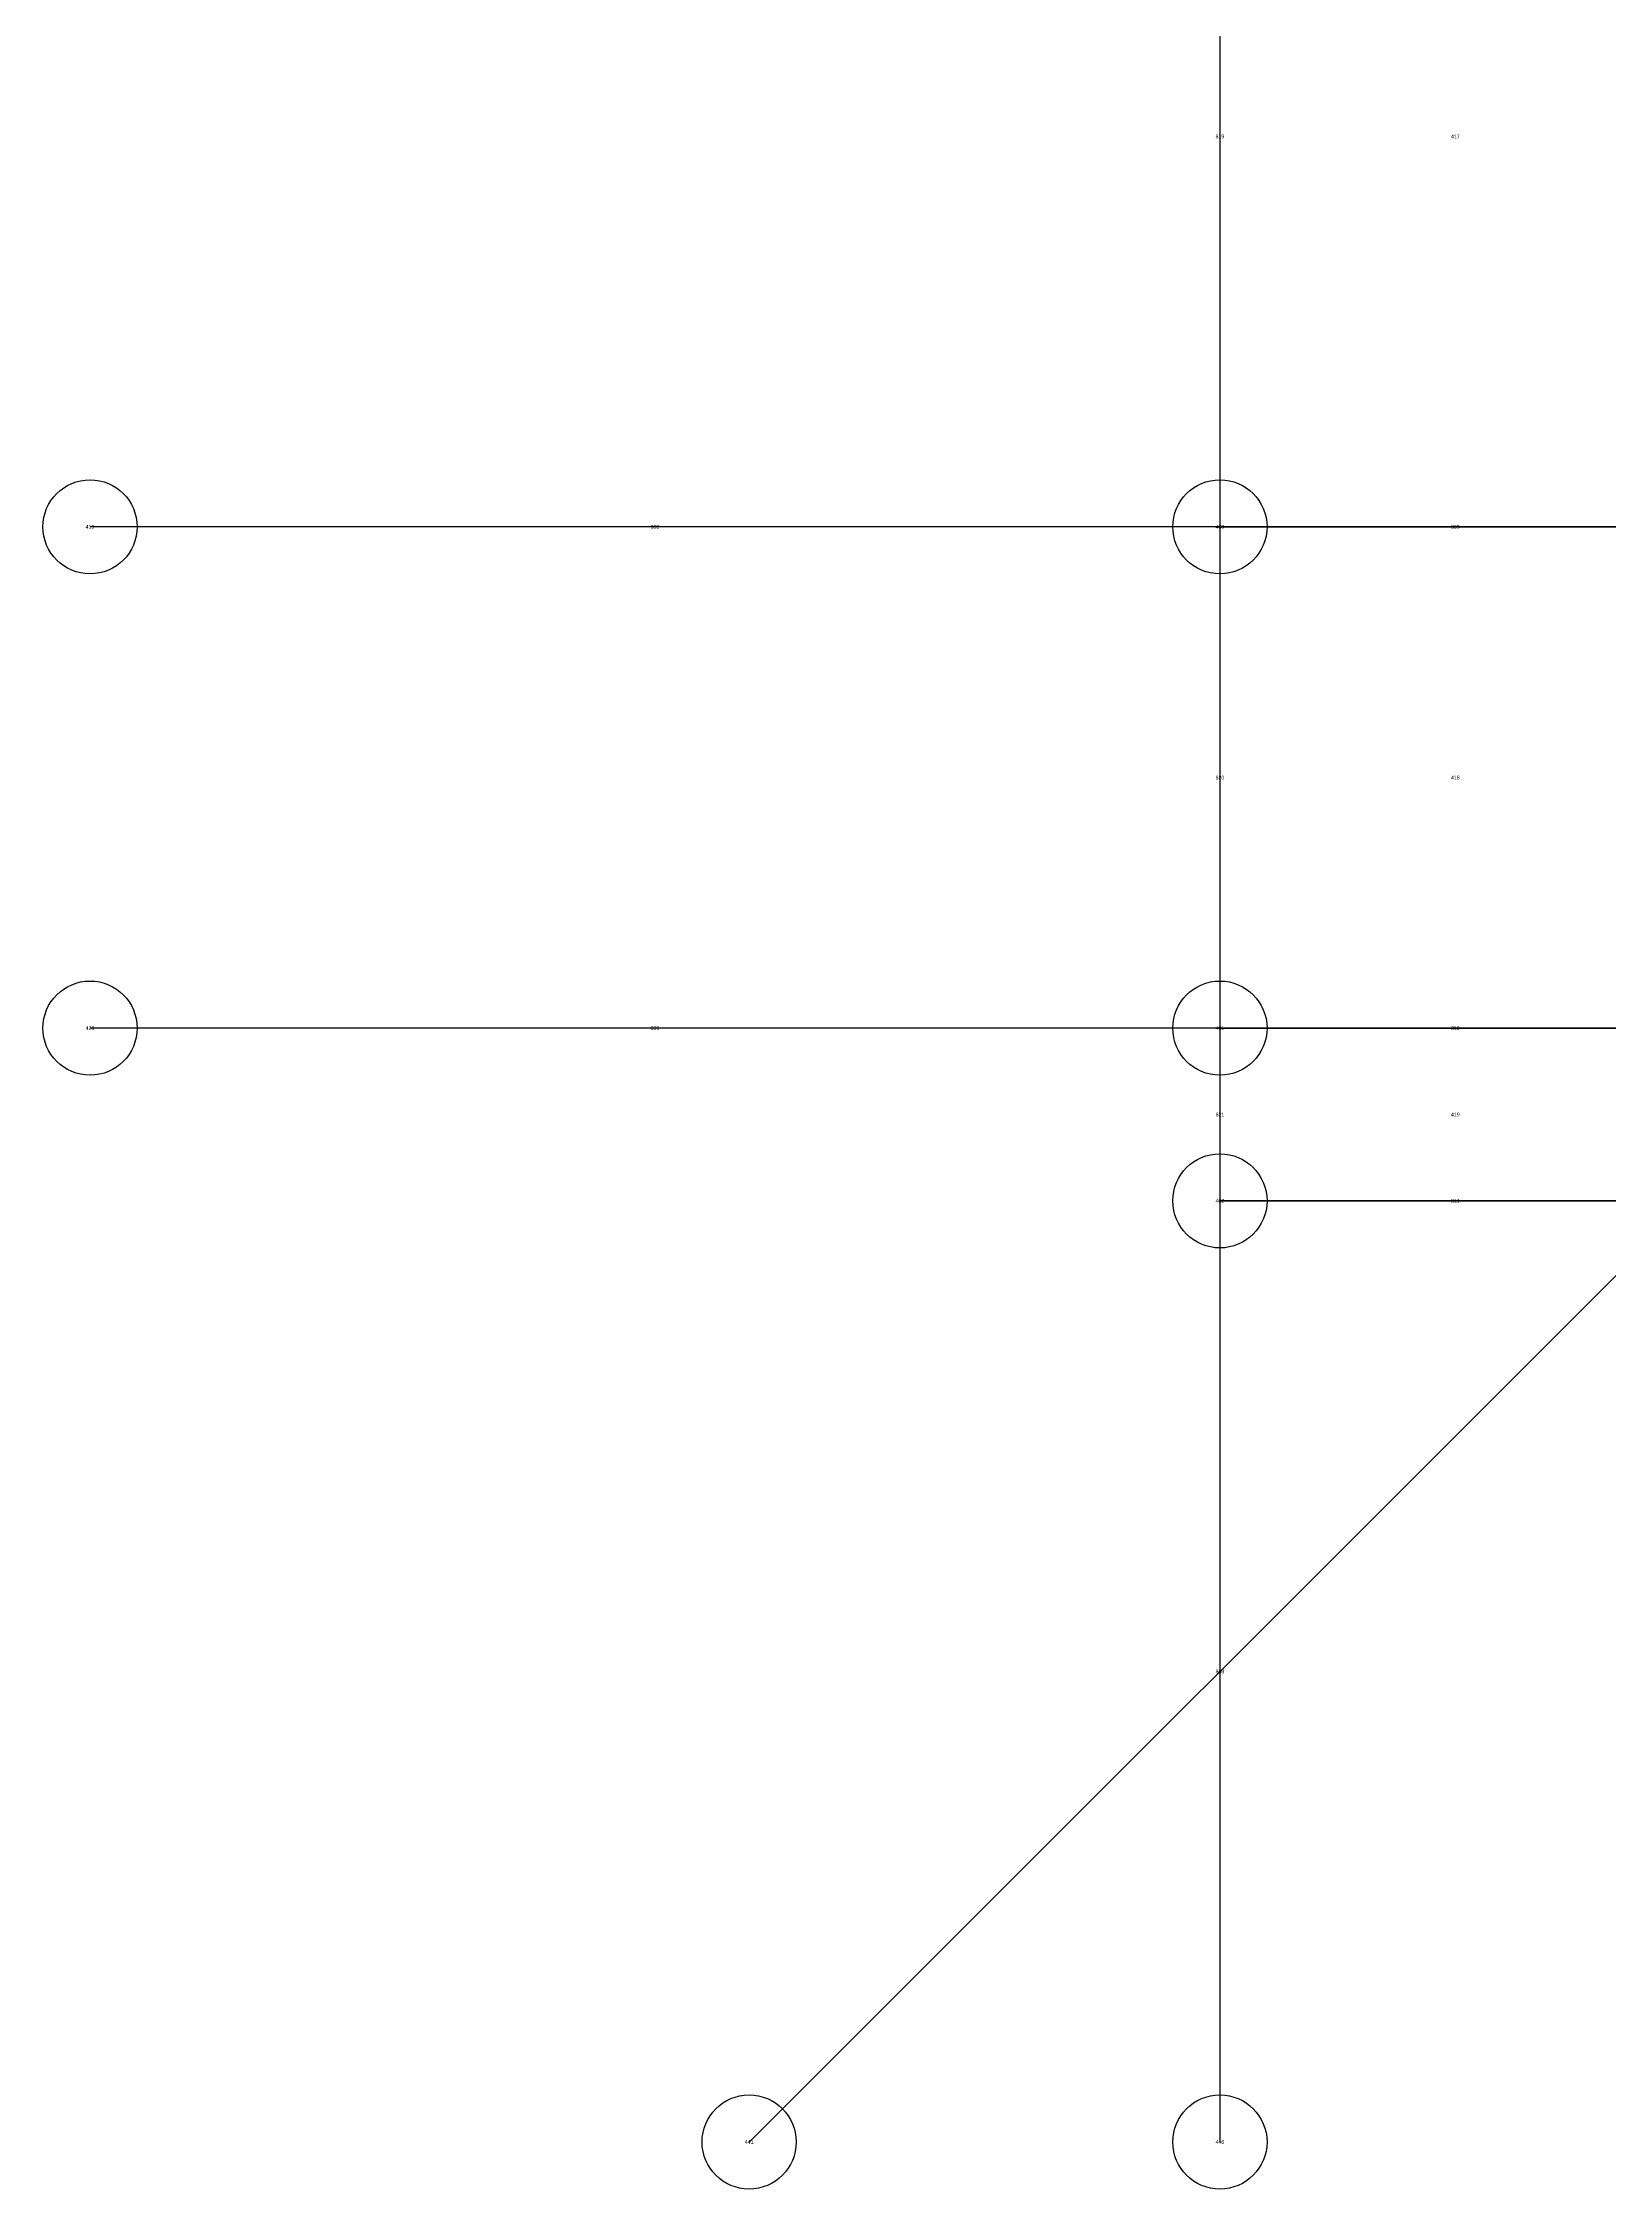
# Model space of a CAD drawing. Extents: x -2.75 to 2.75, y -2.5 to 2.5.
# Drawn here: x -2.75 to -1.918, y -2.4 to -1.26 of the extents above; entities that cross this region are included whole.
import ezdxf
from ezdxf.enums import TextEntityAlignment as Align

# ---------------------------------------------------------------- set-up
doc = ezdxf.new("R2010")
doc.units = 0
doc.header["$MEASUREMENT"] = 0
doc.header["$PDMODE"] = 33
doc.header["$PDSIZE"] = 0.05
for name, color, linetype in [('BRANCHE ESTERNO', 1, 'Continuous'), ('BRANCHE INTERNO', 7, 'Continuous'), ('BRANCHES-Index', 7, 'Continuous'), ('Faces', 7, 'Continuous'), ('Faces-Index', 7, 'Continuous'), ('NODI-Index', 7, 'Continuous'), ('NODO ESTERNO ZMINIMO', 4, 'Continuous'), ('NODO INTRADOSSO INTERNO', 7, 'Continuous')]:
    doc.layers.add(name, color=color, linetype=linetype)

msp = doc.modelspace()

# ---------------------------------------------------------------- linework, layer by layer
at = {"layer": 'BRANCHE ESTERNO'}
for p, q in [((-2.125, -1.5169, 1.1021), (-2.725, -1.5169, 1.2271)), ((-2.125, -1.7832, 0.5794), (-2.725, -1.7832, 0.7044)), ((-1.875, -1.875, 0), (-2.375, -2.375, -10)), ((-2.125, -1.875, 0), (-2.125, -2.375, -10))]:
    msp.add_line(p, q, dxfattribs=at)
at = {"layer": 'BRANCHE INTERNO'}
for p, q in [((-2.125, -1.1021, 1.5169), (-2.125, -1.5169, 1.1021)), ((-1.875, -1.5169, 1.1021), (-2.125, -1.5169, 1.1021)), ((-2.125, -1.5169, 1.1021), (-2.125, -1.7832, 0.5794)), ((-1.875, -1.7832, 0.5794), (-2.125, -1.7832, 0.5794)), ((-2.125, -1.7832, 0.5794), (-2.125, -1.875, 0)), ((-1.875, -1.875, 0), (-2.125, -1.875, 0))]:
    msp.add_line(p, q, dxfattribs=at)
at = {"layer": 'Faces'}
for points in [[(-1.875, -1.1021, 1.5169), (-2.125, -1.1021, 1.5169), (-2.125, -1.5169, 1.1021), (-1.875, -1.5169, 1.1021)], [(-1.875, -1.5169, 1.1021), (-2.125, -1.5169, 1.1021), (-2.125, -1.7832, 0.5794), (-1.875, -1.7832, 0.5794)], [(-1.875, -1.7832, 0.5794), (-2.125, -1.7832, 0.5794), (-2.125, -1.875, 0), (-1.875, -1.875, 0)]]:
    msp.add_3dface(points, dxfattribs=at)
at = {"layer": 'NODO ESTERNO ZMINIMO'}
for p in [(-2.725, -1.5169, 1.2271), (-2.725, -1.7832, 0.7044), (-2.375, -2.375, -10), (-2.125, -2.375, -10)]:
    msp.add_point(p, dxfattribs=at)
at = {"layer": 'NODO INTRADOSSO INTERNO'}
for p in [(-2.125, -1.5169, 1.1021), (-2.125, -1.7832, 0.5794), (-2.125, -1.875, 0)]:
    msp.add_point(p, dxfattribs=at)

# ---------------------------------------------------------------- texts
at = {"layer": 'BRANCHES-Index'}
for s, p in [('819', (-2.125, -1.3095, 1.3095)), ('838', (-2.425, -1.5169, 1.1646)), ('809', (-2, -1.5169, 1.1021)), ('820', (-2.125, -1.6501, 0.8408)), ('839', (-2.425, -1.7832, 0.6419)), ('810', (-2, -1.7832, 0.5794)), ('821', (-2.125, -1.8291, 0.2897)), ('811', (-2, -1.875, 0)), ('860', (-2.125, -2.125, -5)), ('865', (-2.125, -2.125, -5))]:
    msp.add_text(s, height=0.002, dxfattribs=at).set_placement(p, align=Align.MIDDLE_CENTER)
at = {"layer": 'Faces-Index'}
for s, p in [('417', (-2, -1.3095, 1.3095)), ('418', (-2, -1.6501, 0.8408)), ('419', (-2, -1.8291, 0.2897))]:
    msp.add_text(s, height=0.002, dxfattribs=at).set_placement(p, align=Align.MIDDLE_CENTER)
at = {"layer": 'NODI-Index'}
for s, p in [('419', (-2.725, -1.5169, 1.2271)), ('400', (-2.125, -1.5169, 1.1021)), ('420', (-2.725, -1.7832, 0.7044)), ('401', (-2.125, -1.7832, 0.5794)), ('402', (-2.125, -1.875, 0)), ('441', (-2.375, -2.375, -10)), ('446', (-2.125, -2.375, -10))]:
    msp.add_text(s, height=0.002, dxfattribs=at).set_placement(p, align=Align.MIDDLE_CENTER)

doc.saveas('drawing.dxf')
